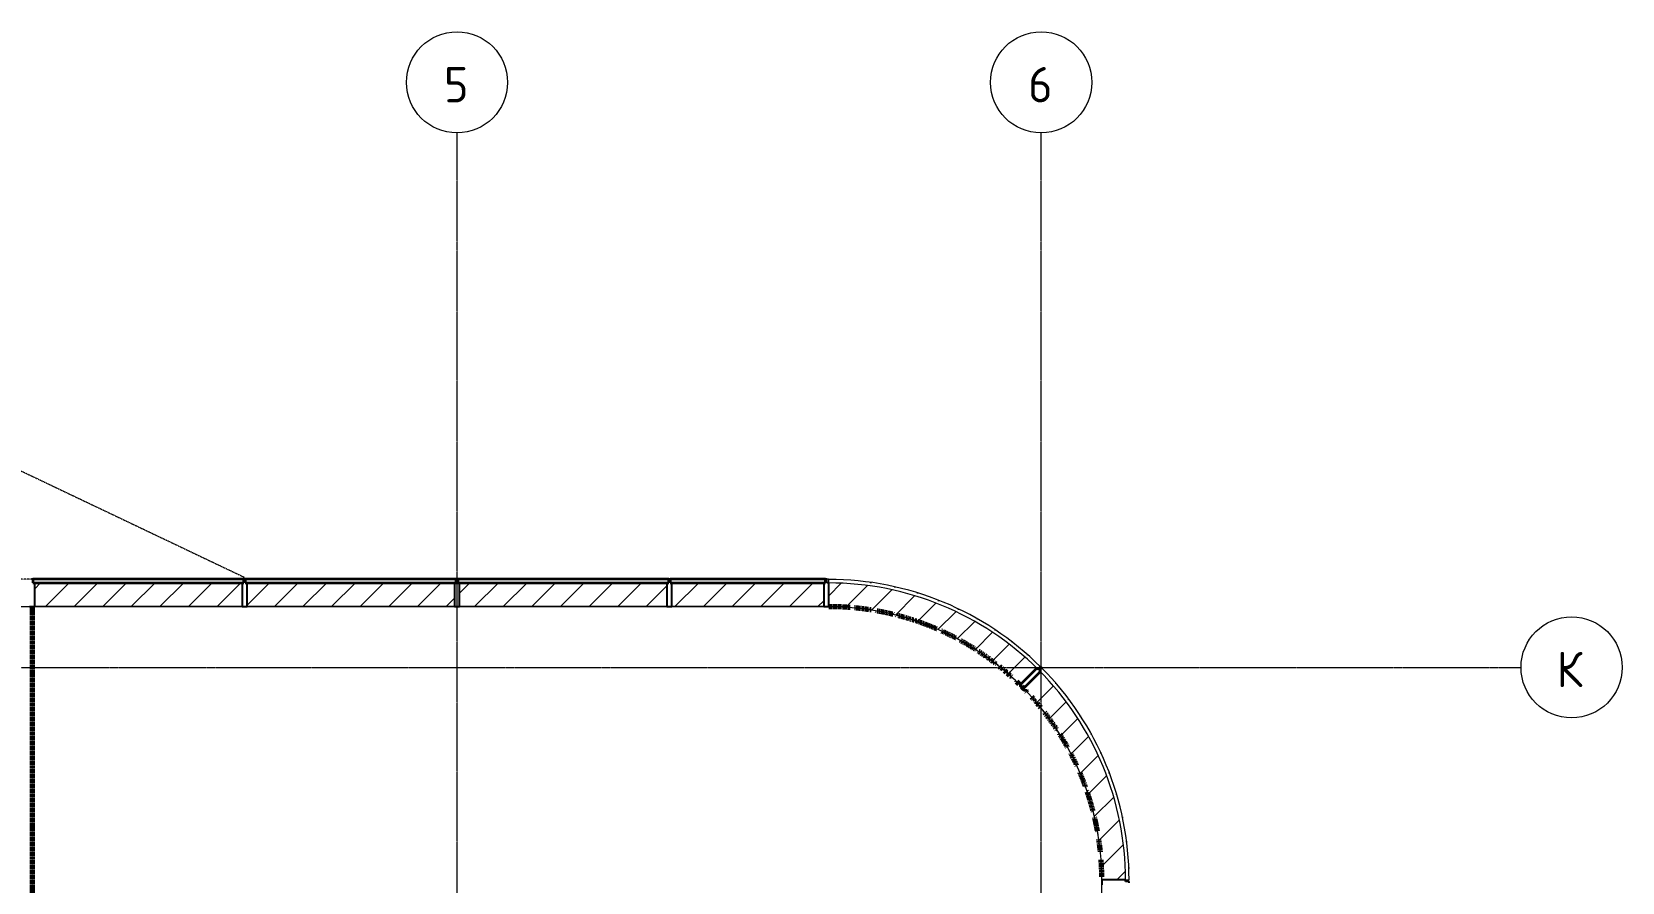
# Model space of a CAD drawing. Header units: millimetres. Extents: x -4948 to 42228, y -4856 to 69378.
# Drawn here: x 26505 to 42228, y 60967 to 69378 of the extents above; entities that cross this region are included whole.
import ezdxf

# ---------------------------------------------------------------- set-up
doc = ezdxf.new("R2010")
doc.units = ezdxf.units.MM
for name, pattern in [('Линия сетки', [22.225, 12.7, -3.175, 3.175, -3.175]), ('Штрих 2 х 1 мм', [3, 2, -1]), ('Штрих 3 х 1_5 мм', [4.5, 3, -1.5])]:
    doc.linetypes.add(name, pattern=pattern)
for name, color, linetype, lineweight in [('A-AREA', 32, 'Continuous', 9), ('A-DETL', 90, 'Continuous', 9), ('A-FLOR', 192, 'Continuous', 13), ('A-GLAZ', 151, 'Continuous', 13), ('A-GLAZ-CURT', 52, 'Continuous', 9), ('A-GLAZ-CWMG', 51, 'Continuous', 9), ('S-GRID', 1, 'Continuous', 30), ('S-GRID-IDEN', 1, 'Continuous', 30)]:
    doc.layers.add(name, color=color, linetype=linetype, lineweight=lineweight)
doc.styles.add('GOST Common', font='GOST_Common.ttf', dxfattribs={"height": 350})
pattern_1 = [(45, (0, 0), (-141.42136, 141.42136), [])]

# ---------------------------------------------------------------- blocks, each defined once
blk = doc.blocks.new('27ELB-RD-AR-0000-BIM_rvt-1-1 этаж отм_ _0_000 лотки')
at = {"layer": 'A-GLAZ', "lineweight": 9}
h = blk.add_hatch(dxfattribs=at)
h.set_pattern_fill('FP_4', color=252, style=0, pattern_type=2)
h.set_pattern_definition(pattern_1)
h.paths.add_polyline_path([(36278, 62916), (36275, 62919), (36440, 63085), (36314, 63203), (36165, 63324), (36009, 63435), (35847, 63536), (35676, 63627), (35503, 63705), (35324, 63772), (35140, 63828), (34954, 63871), (34765, 63902), (34574, 63921), (34384, 63927), (34384, 63693), (34559, 63687), (34735, 63670), (34909, 63641), (35080, 63601), (35249, 63550), (35414, 63488), (35574, 63416), (35730, 63333), (35880, 63240), (36023, 63138), (36159, 63026), (36275, 62919)], flags=0)
h = blk.add_hatch(dxfattribs=at)
h.set_pattern_fill('FP_4', color=252, style=0, pattern_type=2)
h.set_pattern_definition(pattern_1)
h.paths.add_polyline_path([(36478, 63097), (36478, 63098), (36335, 63231), (36187, 63353), (36023, 63469), (35864, 63567), (35678, 63665), (35503, 63743), (35324, 63809), (35141, 63864), (34954, 63907), (34765, 63938), (34575, 63956), (34577, 63956), (34770, 63937), (34973, 63903), (35150, 63861), (35335, 63805), (35519, 63736), (35696, 63656), (35867, 63565), (36031, 63463), (36189, 63350), (36339, 63227), (36464, 63111)], flags=0)
h = blk.add_hatch(dxfattribs=at)
h.set_pattern_fill('FP_13', color=252, style=0, pattern_type=2)
h.set_pattern_definition(pattern_1)
h.paths.add_polyline_path([(37084, 60992), (37318, 60992), (37312, 61186), (37293, 61379), (37261, 61570), (37216, 61759), (37159, 61944), (37090, 62125), (37009, 62302), (36927, 62456), (36826, 62619), (36715, 62775), (36594, 62923), (36476, 63049), (36310, 62884), (36310, 62883), (36417, 62768), (36529, 62632), (36631, 62488), (36724, 62339), (36807, 62183), (36879, 62023), (36941, 61858), (36992, 61689), (37032, 61517), (37061, 61344), (37078, 61168), (37084, 60992)], flags=0)
h = blk.add_hatch(dxfattribs=at)
h.set_pattern_fill('FP_13', color=252, style=0, pattern_type=2)
h.set_pattern_definition(pattern_1)
h.paths.add_polyline_path([(37353, 60992), (37354, 60992), (37347, 61193), (37327, 61386), (37294, 61584), (37251, 61766), (37197, 61945), (37128, 62127), (37049, 62303), (36949, 62488), (36856, 62639), (36743, 62796), (36620, 62946), (36620, 62946), (36743, 62795), (36859, 62632), (36958, 62473), (37056, 62287), (37134, 62112), (37200, 61933), (37255, 61749), (37298, 61563), (37328, 61374), (37347, 61183)], flags=0)
at = {"layer": 'A-GLAZ-CWMG'}
h = blk.add_hatch(dxfattribs=at)
h.set_pattern_fill('FP_2', color=252, style=0, pattern_type=2)
h.set_pattern_definition(pattern_1)
h.paths.add_polyline_path([(28584, 63693), (28584, 63928), (26534, 63928), (26534, 63693), (26826, 63693)], flags=0)
h = blk.add_hatch(dxfattribs=at)
h.set_pattern_fill('FP_2', color=252, style=0, pattern_type=2)
h.set_pattern_definition(pattern_1)
h.paths.add_polyline_path([(30684, 63693), (30684, 63928), (28634, 63928), (28634, 63693), (29549, 63693)], flags=0)
h = blk.add_hatch(dxfattribs=at)
h.set_pattern_fill('FP_3', color=252, style=0, pattern_type=2)
h.set_pattern_definition(pattern_1)
h.paths.add_polyline_path([(32784, 63693), (32784, 63928), (30734, 63928), (30734, 63693), (32272, 63693)], flags=0)
h = blk.add_hatch(dxfattribs=at)
h.set_pattern_fill('FP_2', color=252, style=0, pattern_type=2)
h.set_pattern_definition(pattern_1)
h.paths.add_polyline_path([(34334, 63693), (34334, 63928), (32834, 63928), (32834, 63693), (33634, 63693)], flags=0)
at = {"layer": 'A-AREA', "color": 252, "linetype": 'Штрих 3 х 1_5 мм', "lineweight": 70}
blk.add_line((26509, 63692), (26509, 41768), dxfattribs=at)
for start, end in [(85.5254, 90), (81.0971, 84.6958), (76.3622, 80.0135), (71.0908, 75.5855), (66.7585, 70.8506), (62.3298, 65.561), (57.5144, 61.0358), (52.3155, 56.6644), (47.987, 51.3264), (43.497, 46.5253), (38.8005, 41.9966), (33.4136, 37.6502), (29.0997, 32.1908), (24.6966, 27.4829), (19.8507, 23.0904), (14.6077, 18.7766), (10.2847, 13.0953), (5.8451, 8.571), (0.591, 4.2245)]:
    blk.add_arc((34384, 60992), 2700, start, end, dxfattribs=at)
at = {"layer": 'A-DETL', "color": 252, "linetype": 'Штрих 2 х 1 мм'}
for p, q in [((25413, 65504), (28609, 63982)), ((34383, 63963), (83, 63963))]:
    blk.add_line(p, q, dxfattribs=at)
at = {"layer": 'A-GLAZ', "color": 252, "lineweight": 18}
for p, q in [((34383, 63962), (34383, 63927)), ((36454, 63072), (36478, 63097)), ((36488, 63087), (36464, 63062)), ((37318, 60992), (37353, 60992))]:
    blk.add_line(p, q, dxfattribs=at)
at = {"layer": 'A-GLAZ', "color": 252, "lineweight": 35}
for p, q in [((36441, 63085), (36275, 62919)), ((36310, 62884), (36476, 63050)), ((36454, 63072), (36441, 63085)), ((36478, 63097), (36454, 63072)), ((36464, 63062), (36488, 63087)), ((36476, 63050), (36464, 63062)), ((36488, 63087), (36478, 63097)), ((36275, 62919), (36310, 62884))]:
    blk.add_line(p, q, dxfattribs=at)
at = {"layer": 'A-GLAZ', "color": 252, "lineweight": 9}
for radius, start, end in [(2970, 45.135, 90), (2700, 45.4389, 89.9894), (2970, 360, 44.865), (2700, 360, 44.5611)]:
    blk.add_arc((34383, 60992), radius, start, end, dxfattribs=at)
at = {"layer": 'A-GLAZ', "color": 252, "lineweight": 18}
for radius, start, end in [(2970, 45.135, 90), (2935, 45.1367, 90), (2935, 360, 44.8633), (2970, 360, 44.865)]:
    blk.add_arc((34383, 60992), radius, start, end, dxfattribs=at)
at = {"layer": 'A-GLAZ-CURT', "color": 252, "lineweight": 35}
for p, q in [((28602, 63963), (26516, 63963)), ((26516, 63963), (26516, 63928)), ((26516, 63928), (28602, 63928)), ((28602, 63928), (28602, 63963)), ((30702, 63963), (28616, 63963)), ((28616, 63963), (28616, 63928)), ((28616, 63928), (30702, 63928)), ((30702, 63928), (30702, 63963)), ((32802, 63963), (30716, 63963)), ((30716, 63963), (30716, 63928)), ((30716, 63928), (32802, 63928)), ((32802, 63928), (32802, 63963)), ((34352, 63963), (32816, 63963)), ((32816, 63963), (32816, 63928)), ((32816, 63928), (34352, 63928)), ((34352, 63928), (34352, 63963))]:
    blk.add_line(p, q, dxfattribs=at)
at = {"layer": 'A-GLAZ-CWMG', "color": 252, "lineweight": 25, "extrusion": (0, 0, -1)}
for p, q in [((26516, 63963), (26502, 63963)), ((26516, 63928), (26516, 63963)), ((26534, 63928), (26516, 63928)), ((26534, 63693), (26534, 63928)), ((28602, 63928), (28584, 63928)), ((28584, 63928), (28584, 63693)), ((28616, 63963), (28602, 63963)), ((28602, 63963), (28602, 63928)), ((28616, 63928), (28616, 63963)), ((28634, 63928), (28616, 63928)), ((28634, 63693), (28634, 63928)), ((30702, 63928), (30684, 63928)), ((30684, 63928), (30684, 63693)), ((30716, 63963), (30702, 63963)), ((30702, 63963), (30702, 63928)), ((30716, 63928), (30716, 63963)), ((30734, 63928), (30716, 63928)), ((30734, 63693), (30734, 63928)), ((32802, 63928), (32784, 63928)), ((32784, 63928), (32784, 63693)), ((32816, 63963), (32802, 63963)), ((32802, 63963), (32802, 63928)), ((32816, 63928), (32816, 63963)), ((32834, 63928), (32816, 63928)), ((32834, 63693), (32834, 63928)), ((34352, 63928), (34334, 63928)), ((34334, 63928), (34334, 63693)), ((34366, 63963), (34352, 63963)), ((34352, 63963), (34352, 63928)), ((34366, 63928), (34366, 63963)), ((34384, 63928), (34366, 63928)), ((34384, 63693), (34384, 63928)), ((26484, 63693), (26534, 63693)), ((28584, 63693), (28634, 63693)), ((30684, 63693), (30734, 63693)), ((32784, 63693), (32834, 63693)), ((34334, 63693), (34384, 63693))]:
    blk.add_line(p, q, dxfattribs=at)
at = {"layer": 'A-GLAZ-CWMG', "color": 252}
for p, q in [((28584, 63693), (26534, 63693)), ((30684, 63693), (28634, 63693)), ((32784, 63693), (30734, 63693)), ((34334, 63693), (32834, 63693))]:
    blk.add_line(p, q, dxfattribs=at)
at = {"layer": 'A-GLAZ-CWMG', "color": 252, "lineweight": 25}
for p, q in [((37319, 60992), (37084, 60992)), ((37084, 60992), (37084, 60942)), ((37319, 60974), (37319, 60992)), ((37354, 60974), (37319, 60974)), ((37354, 60960), (37354, 60974))]:
    blk.add_line(p, q, dxfattribs=at)
blk = doc.blocks.new('Ось сетки - Заголовок сетки - Окружность Simplex-5213-1 этаж отм_ _0_000 лотки')
at = {"layer": 'S-GRID-IDEN', "color": 7, "lineweight": 9}
blk.add_circle((0, 0), 5, dxfattribs=at)
blk = doc.blocks.new('27ELB-RD-KR2-0000-BIM_rvt-1-1 этаж отм_ _0_000 лотки')
at = {"layer": 'A-FLOR', "color": 252, "lineweight": 15}
for p, q in [((34384, 63692), (20209, 63692)), ((37084, 48492), (37084, 60992))]:
    blk.add_line(p, q, dxfattribs=at)
for start, end in [(82.2046, 90), (78.3835, 81.9291), (74.5627, 77.5972), (70.7422, 73.4911), (66.9219, 69.4879), (63.1018, 65.5402), (59.282, 61.626), (55.4623, 57.7336), (51.6427, 53.8562), (47.8233, 49.9896), (43.8875, 46.1312), (40.0687, 42.1571), (36.25, 38.306), (32.4312, 34.4598), (28.6122, 30.6176), (24.7928, 26.7787), (20.9727, 22.9424), (17.1514, 19.1083), (13.3277, 15.2761), (9.4985, 11.4456), (5.653, 7.6164), (1.692, 3.7884)]:
    blk.add_arc((34384, 60992), 2700, start, end, dxfattribs=at)
at = {"layer": 'S-GRID', "color": 252, "linetype": 'Линия сетки', "lineweight": 9}
for p, q in [((30709, -4856), (30709, 68378)), ((36484, -4856), (36484, 68378)), ((-4948, 63092), (41228, 63092))]:
    blk.add_line(p, q, dxfattribs=at)
at = {"color": 252, "lineweight": 5, "xscale": 99.99999999999993, "yscale": 99.99999999999993, "zscale": 99.99999999999993}
for p in [(30709, 68878), (36484, 68878)]:
    blk.add_blockref('Ось сетки - Заголовок сетки - Окружность Simplex-5213-1 этаж отм_ _0_000 лотки', p, dxfattribs=at)
at = {"color": 252, "lineweight": 5, "xscale": 99.99999999999993, "yscale": 99.99999999999993, "zscale": 99.99999999999993, "rotation": 269.9999999999994}
blk.add_blockref('Ось сетки - Заголовок сетки - Окружность Simplex-5213-1 этаж отм_ _0_000 лотки', (41728, 63092), dxfattribs=at)
at = {"layer": 'S-GRID-IDEN', "color": 252, "lineweight": 9, "char_height": 350, "attachment_point": 1, "style": 'GOST Common'}
for s, insert, width in [('\\fGOST Common|b0|i0|c204|p34|;5', (30580, 69030), 304.64), ('\\fGOST Common|b0|i0|c204|p34|;6', (36355, 69030), 304.64), ('\\fGOST Common|b0|i0|c204|p34|;К', (41580, 63247), 344.73)]:
    blk.add_mtext(s, dxfattribs=dict(at, insert=insert, width=width))

msp = doc.modelspace()

# ---------------------------------------------------------------- block references
at = {"lineweight": 5}
for name in ['27ELB-RD-KR2-0000-BIM_rvt-1-1 этаж отм_ _0_000 лотки', '27ELB-RD-AR-0000-BIM_rvt-1-1 этаж отм_ _0_000 лотки']:
    msp.add_blockref(name, (0, 0), dxfattribs=at)

doc.saveas('drawing.dxf')
